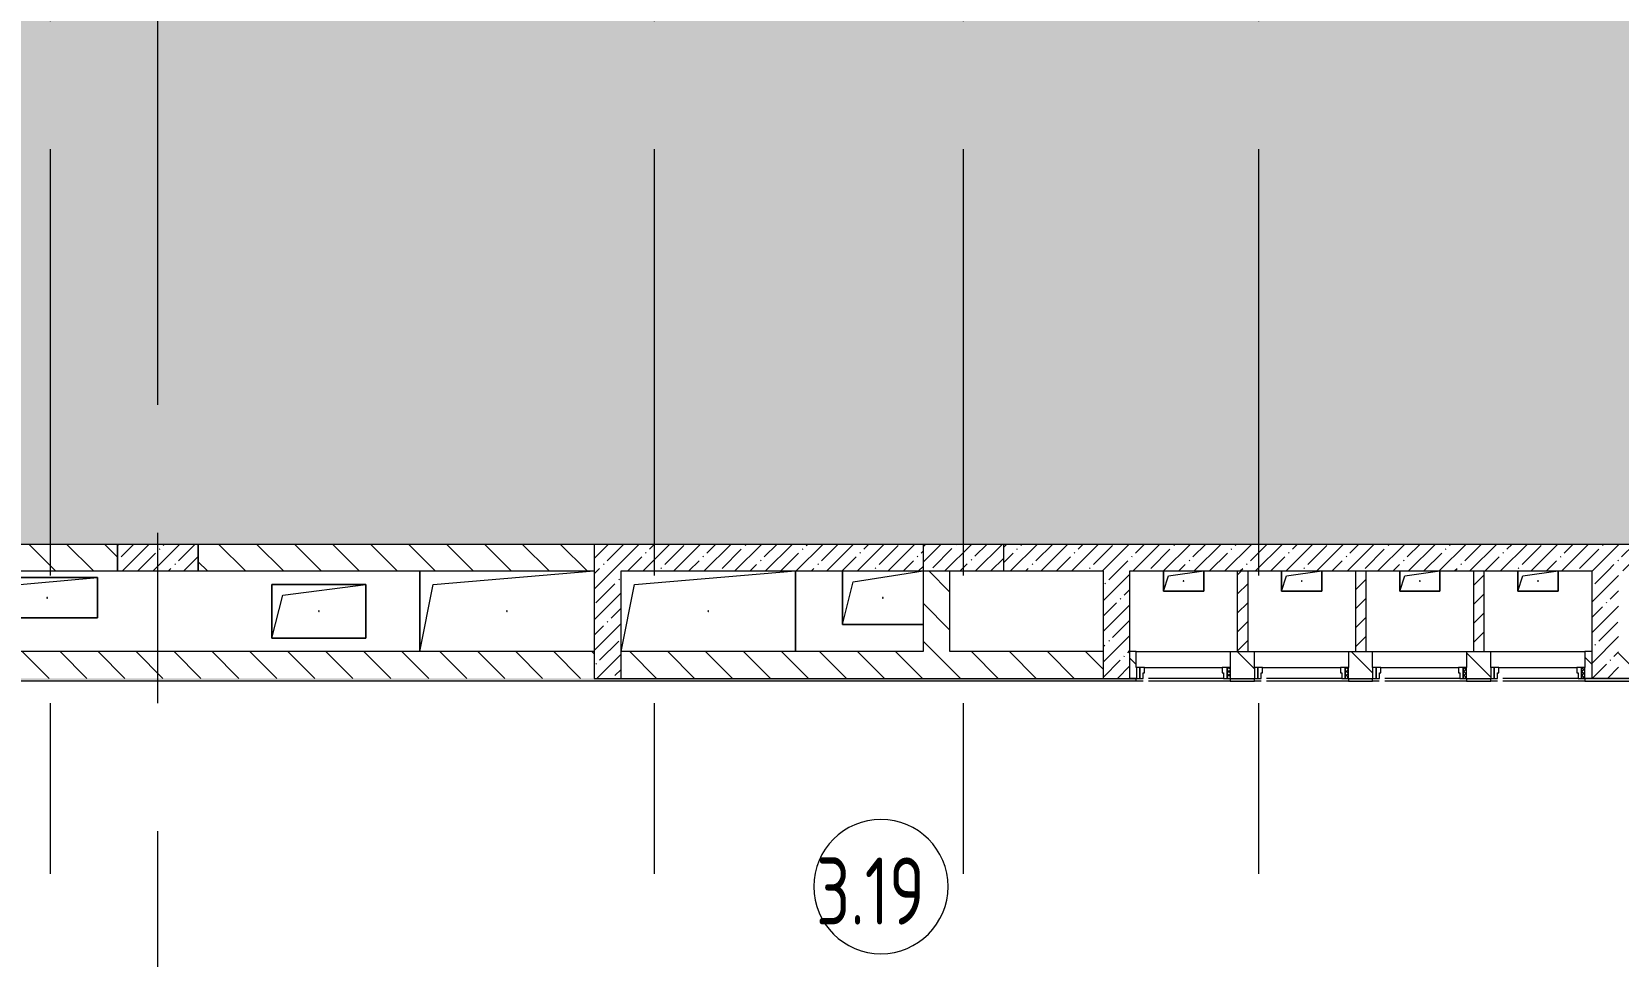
# Model space of a CAD drawing. Header units: millimetres. Extents: x -625 to 415037, y -3642 to 102118.
# Drawn here: x 336747 to 348565, y 8830 to 15716 of the extents above; entities that cross this region are included whole.
import ezdxf

# ---------------------------------------------------------------- set-up
doc = ezdxf.new("R2010")
doc.units = ezdxf.units.MM
doc.linetypes.add('Осевая', pattern=[6350, 1270, -952.5, 3175, -952.5])
for name, color, linetype, lineweight in [('A-AREA-IDEN', 7, 'Continuous', 9), ('A-DETL-2', 7, 'Continuous', 5), ('A-DOOR-FRAM-2', 7, 'Continuous', 5), ('A-GENM', 7, 'Continuous', 9), ('A-WALL', 7, 'Continuous', 5), ('I-WALL', 7, 'Continuous', 5), ('S-COLS', 7, 'Continuous', 9), ('S-COLS-1', 7, 'Continuous', 5), ('Оси-2', 7, 'Осевая', 9)]:
    doc.layers.add(name, color=color, linetype=linetype, lineweight=lineweight)
for name, color, linetype, lineweight, true_color in [('A-DETL-GENF-3', 7, 'Continuous', 9, 0xc0c0c0), ('A-DOOR-1', 7, 'Continuous', 5, 0xc0c0c0), ('A-DOOR-FRAM-1', 7, 'Continuous', 5, 0xc0c0c0), ('A-WALL-1', 9, 'Continuous', 5, 0x808080), ('A-WALL-FNSH-1', 9, 'Continuous', 5, 0x808080)]:
    doc.layers.add(name, color=color, linetype=linetype, lineweight=lineweight, true_color=true_color)
doc.layers.get('A-DOOR-1').off()
doc.styles.add('СПДС', font='ГОСТ тип А.ttf', dxfattribs={"width": 0.9})
pattern_1 = [(135, (289227.4, 1e-08), (-141.42136, -141.42136), [])]
pattern_2 = [(45, (289227.4, 1e-08), (-114.04925, 114.04925), []), (45, (289341.45, 1e-08), (-114.04925, 114.04925), [201.612, -40.322, 6.706, -33.617])]
pattern_3 = [(45, (289227.4, 1e-08), (-70.71068, 70.71068), [])]
pattern_4 = [(45, (-171.384, 164.685), (-14.1421, 14.1421), []), (135, (-171.384, 164.685), (-14.1421, -14.1421), [])]

# ---------------------------------------------------------------- blocks, each defined once
blk = doc.blocks.new('BSC_Колонна _Прямоугольная - 600х600-23205375-Объем проектирования 3 этажа')
at = {"layer": 'S-COLS-1'}
h = blk.add_hatch(dxfattribs=at)
h.set_pattern_fill('FP_54', color=256, style=0, pattern_type=2)
h.set_pattern_definition([(45, (-54460, -12000), (-114.04925, 114.04925), []), (45, (-54345.95, -12000), (-114.04925, 114.04925), [201.613, -40.323, 6.706, -33.617])])
h.paths.add_polyline_path([(300, -300), (300, -100), (-300, -100), (-300, -300)])
for p, q in [((-300, -100), (-300, -300)), ((300, -300), (300, -100)), ((-300, -300), (300, -300))]:
    blk.add_line(p, q, dxfattribs=at)
blk = doc.blocks.new('110_Дверь_СКБ_1Ст - д-18 700x2100h_Технический шкаф ЭОМ и СС-V592-Объем проектирования 3 этажа')
at = {"layer": 'A-DOOR-FRAM-2'}
h = blk.add_hatch(dxfattribs=at)
h.set_pattern_fill('FP_122', color=256, style=0, pattern_type=2)
h.set_pattern_definition(pattern_4)
h.paths.add_polyline_path([(-337.5, 100), (-337.5, 20), (-312.5, 20), (-312.5, 100)])
at = {"layer": 'A-DOOR-FRAM-1'}
for p, q in [((-312.5, 100), (-337.5, 100)), ((-337.5, 100), (-337.5, 20)), ((-337.5, 20), (-312.5, 20)), ((-287.5, 100), (-312.5, 100)), ((-312.5, 100), (-312.5, 20)), ((-312.5, 20), (-312.5, 100)), ((-312.5, 20), (-277.5, 20)), ((-287.5, 60), (-287.5, 100)), ((-287.5, 100), (272.5, 100)), ((-277.5, 60), (-287.5, 60)), ((-277.5, 20), (-277.5, 60)), ((302.5, 20), (-277.5, 20)), ((312.5, 60), (302.5, 60)), ((302.5, 60), (302.5, 20)), ((302.5, 20), (337.5, 20)), ((312.5, 100), (312.5, 60)), ((337.5, 100), (312.5, 100)), ((337.5, 20), (337.5, 100)), ((362.5, 100), (337.5, 100)), ((337.5, 100), (337.5, 20)), ((337.5, 20), (362.5, 20)), ((362.5, 20), (362.5, 100))]:
    blk.add_line(p, q, dxfattribs=at)
blk = doc.blocks.new('110_Дверь_СКБ_1Ст - д-18 700x2100h_Технический шкаф ЭОМ и СС-V593-Объем проектирования 3 этажа')
at = {"layer": 'A-DOOR-FRAM-2'}
h = blk.add_hatch(dxfattribs=at)
h.set_pattern_fill('FP_122', color=256, style=0, pattern_type=2)
h.set_pattern_definition(pattern_4)
h.paths.add_polyline_path([(-337.5, 100), (-337.5, 20), (-312.5, 20), (-312.5, 100)])
at = {"layer": 'A-DOOR-FRAM-1'}
for p, q in [((-312.5, 100), (-337.5, 100)), ((-337.5, 100), (-337.5, 20)), ((-337.5, 20), (-312.5, 20)), ((-287.5, 100), (-312.5, 100)), ((-312.5, 100), (-312.5, 20)), ((-312.5, 20), (-312.5, 100)), ((-312.5, 20), (-277.5, 20)), ((-287.5, 60), (-287.5, 100)), ((-287.5, 100), (272.5, 100)), ((-277.5, 60), (-287.5, 60)), ((-277.5, 20), (-277.5, 60)), ((302.5, 20), (-277.5, 20)), ((312.5, 60), (302.5, 60)), ((302.5, 60), (302.5, 20)), ((302.5, 20), (337.5, 20)), ((312.5, 100), (312.5, 60)), ((337.5, 100), (312.5, 100)), ((337.5, 20), (337.5, 100)), ((362.5, 100), (337.5, 100)), ((337.5, 100), (337.5, 20)), ((337.5, 20), (362.5, 20)), ((362.5, 20), (362.5, 100))]:
    blk.add_line(p, q, dxfattribs=at)
blk = doc.blocks.new('GM_Отверстие прямоугольное _в плите_ - Отверстие-21620300-Объем проектирования 3 этажа')
at = {"layer": 'A-GENM'}
for p, q in [((-150, -75), (-150, 75)), ((-150, 75), (-150, -75)), ((-150, -75), (-112.5, 37.5)), ((-112.5, 37.5), (150, 75)), ((150, 75), (150, -75)), ((150, -75), (150, 75)), ((150, -75), (-150, -75)), ((-150, -75), (150, -75))]:
    blk.add_line(p, q, dxfattribs=at)
for start, end in [(360, 180), (180, 360)]:
    blk.add_arc((0, 0), 2.5, start, end, dxfattribs=at)
blk = doc.blocks.new('GM_Отверстие прямоугольное _в плите_ - Отверстие-21606279-Объем проектирования 3 этажа')
at = {"layer": 'A-GENM'}
for p, q in [((-375, -150), (-375, 150)), ((-375, 150), (375, 150)), ((375, 150), (-375, 150)), ((-375, 150), (-375, -150)), ((-315, 90), (375, 150)), ((375, 150), (375, -150)), ((375, -150), (375, 150)), ((-375, -150), (-315, 90)), ((375, -150), (-375, -150)), ((-375, -150), (375, -150))]:
    blk.add_line(p, q, dxfattribs=at)
for start, end in [(360, 180), (180, 360)]:
    blk.add_arc((0, 0), 2.5, start, end, dxfattribs=at)
blk = doc.blocks.new('GM_Отверстие прямоугольное _в плите_ - Отверстие-21955552-Объем проектирования 3 этажа')
at = {"layer": 'A-GENM'}
for p, q in [((-350, -200), (-350, 200)), ((-350, 200), (350, 200)), ((350, 200), (-350, 200)), ((-350, 200), (-350, -200)), ((-350, -200), (-270, 120)), ((-270, 120), (350, 200)), ((350, 200), (350, -200)), ((350, -200), (350, 200)), ((350, -200), (-350, -200)), ((-350, -200), (350, -200))]:
    blk.add_line(p, q, dxfattribs=at)
for start, end in [(360, 180), (180, 360)]:
    blk.add_arc((0, 0), 2.5, start, end, dxfattribs=at)
blk = doc.blocks.new('GM_Отверстие прямоугольное _в плите_ - Отверстие-21989797-Объем проектирования 3 этажа')
at = {"layer": 'A-GENM'}
for p, q in [((-650, -300), (-650, 300)), ((-650, 300), (-650, -300)), ((-550, 200), (650, 300)), ((-650, -300), (-550, 200))]:
    blk.add_line(p, q, dxfattribs=at)
for start, end in [(360, 180), (180, 360)]:
    blk.add_arc((0, 0), 2.5, start, end, dxfattribs=at)
blk = doc.blocks.new('GM_Отверстие прямоугольное _в плите_ - Отверстие-21989889-Объем проектирования 3 этажа')
at = {"layer": 'A-GENM'}
for p, q in [((-550, 200), (650, 300)), ((650, 300), (650, -300)), ((650, -300), (650, 300)), ((-650, -300), (-550, 200))]:
    blk.add_line(p, q, dxfattribs=at)
for start, end in [(360, 180), (180, 360)]:
    blk.add_arc((0, 0), 2.5, start, end, dxfattribs=at)
blk = doc.blocks.new('GM_Отверстие прямоугольное _в плите_ - Отверстие-V611-Объем проектирования 3 этажа')
at = {"layer": 'A-GENM'}
for p, q in [((-300, -200), (-300, 200)), ((-300, 200), (-300, -200)), ((-300, -200), (-220, 120)), ((-220, 120), (300, 200)), ((300, -200), (-300, -200)), ((-300, -200), (300, -200))]:
    blk.add_line(p, q, dxfattribs=at)
for start, end in [(360, 180), (180, 360)]:
    blk.add_arc((0, 0), 2.5, start, end, dxfattribs=at)
blk = doc.blocks.new('Марка_Помещения - Номер-25198446-Объем проектирования 3 этажа')
at = {"layer": 'A-AREA-IDEN'}
for start, end in [(360, 180), (180, 360)]:
    blk.add_arc((0, 0), 2.5, start, end, dxfattribs=at)

msp = doc.modelspace()

# ---------------------------------------------------------------- hatches: boundary and pattern name
at = {"layer": 'A-DETL-GENF-3'}
msp.add_hatch(color=256, dxfattribs=at).paths.add_polyline_path([(343247, 11900), (355387, 11900), (355387, 12300), (355747, 12300), (355747, 27340), (331147, 27340), (331147, 23880), (323147, 23880), (323147, 27400), (289007, 27400), (289007, 15407), (331607, 15407), (331607, 12300), (332007, 12300), (332007, 11900), (341137, 11900)])
at = {"layer": 'I-WALL'}
h = msp.add_hatch(dxfattribs=at)
h.set_pattern_fill('FP_23', color=256, style=0, pattern_type=2)
h.set_pattern_definition(pattern_1)
h.paths.add_polyline_path([(340937, 11700), (340937, 11900), (337987, 11900), (337987, 11700), (339637, 11700)])
h.paths.add_polyline_path([(336767, 11700), (337387, 11700), (337387, 11900), (332007, 11900), (332007, 11700), (332369, 11700)])
h = msp.add_hatch(dxfattribs=at)
h.set_pattern_fill('FP_1', color=256, style=0, pattern_type=2)
h.set_pattern_definition(pattern_2)
h.paths.add_polyline_path([(341137, 11700), (343387, 11700), (343387, 11900), (340937, 11900), (340937, 11700), (341071, 11700)])
h = msp.add_hatch(dxfattribs=at)
h.set_pattern_fill('FP_1', color=256, style=0, pattern_type=2)
h.set_pattern_definition(pattern_2)
h.paths.add_polyline_path([(355387, 11700), (355387, 11900), (349987, 11900), (349987, 11700), (355212, 11700)])
h.paths.add_polyline_path([(344927, 11700), (349387, 11700), (349387, 11900), (343987, 11900), (343987, 11700), (344727, 11700)])
h = msp.add_hatch(dxfattribs=at)
h.set_pattern_fill('FP_1', color=256, style=0, pattern_type=2)
h.set_pattern_definition(pattern_2)
h.paths.add_polyline_path([(341137, 10900), (341137, 11700), (340937, 11700), (340937, 10900), (341071, 10900)])
h = msp.add_hatch(dxfattribs=at)
h.set_pattern_fill('FP_23', color=256, style=0, pattern_type=2)
h.set_pattern_definition(pattern_1)
h.paths.add_polyline_path([(343387, 11100), (343587, 11100), (343587, 11700), (343387, 11700), (343387, 11135)])
h = msp.add_hatch(dxfattribs=at)
h.set_pattern_fill('FP_1', color=256, style=0, pattern_type=2)
h.set_pattern_definition(pattern_2)
h.paths.add_polyline_path([(344927, 10900), (344927, 11700), (344727, 11700), (344727, 10900)])
h = msp.add_hatch(dxfattribs=at)
h.set_pattern_fill('FP_22', color=256, style=0, pattern_type=2)
h.set_pattern_definition(pattern_3)
h.paths.add_polyline_path([(345727, 11100), (345807, 11100), (345807, 11700), (345727, 11700), (345727, 11105)])
h = msp.add_hatch(dxfattribs=at)
h.set_pattern_fill('FP_22', color=256, style=0, pattern_type=2)
h.set_pattern_definition(pattern_3)
h.paths.add_polyline_path([(346607, 11100), (346687, 11100), (346687, 11700), (346607, 11700), (346607, 11110)])
h = msp.add_hatch(dxfattribs=at)
h.set_pattern_fill('FP_22', color=256, style=0, pattern_type=2)
h.set_pattern_definition(pattern_3)
h.paths.add_polyline_path([(347567, 11100), (347567, 11700), (347487, 11700), (347487, 11100)])
h = msp.add_hatch(dxfattribs=at)
h.set_pattern_fill('FP_1', color=256, style=0, pattern_type=2)
h.set_pattern_definition(pattern_2)
h.paths.add_polyline_path([(348567, 10900), (348567, 11700), (348367, 11700), (348367, 10900)])
h = msp.add_hatch(dxfattribs=at)
h.set_pattern_fill('FP_23', color=256, style=0, pattern_type=2)
h.set_pattern_definition(pattern_1)
h.paths.add_polyline_path([(333987, 10900), (340937, 10900), (340937, 11100), (333987, 11100)])
h.paths.add_polyline_path([(349787, 10900), (350387, 10900), (350387, 11100), (348567, 11100), (348567, 10900), (349773, 10900)])
h.paths.add_polyline_path([(345675, 10900), (345855, 10900), (345855, 11100), (345675, 11100), (345675, 10943)])
h.paths.add_polyline_path([(344334, 10900), (344727, 10900), (344727, 11100), (341137, 11100), (341137, 10900), (343987, 10900)])
h.paths.add_polyline_path([(344927, 10900), (344975, 10900), (344975, 11100), (344927, 11100)])
h.paths.add_polyline_path([(346735, 10900), (346735, 11100), (346555, 11100), (346555, 10900)])
h.paths.add_polyline_path([(348367, 10900), (348367, 11100), (348315, 11100), (348315, 10900)])
h.paths.add_polyline_path([(347567, 10900), (347615, 10900), (347615, 11100), (347435, 11100), (347435, 10900), (347487, 10900)])
h = msp.add_hatch(dxfattribs=at)
h.set_pattern_fill('FP_191', color=256, style=0, pattern_type=2)
h.set_pattern_definition([(0, (289227.4, 1e-08), (243.84, 60.96), [20.117, -162.763, 20.117, -162.763, -975.36]), (0, (289227.4, 1e-08), (243.84, 60.96), [-365.76, 20.117, -345.643, 20.117, -162.763, -426.72]), (0, (289227.4, 1e-08), (243.84, 60.96), [-914.4, 20.117, -101.803, 20.117, -284.683]), (120, (289318.84, 30.48), (-174.71291, 180.691634), [20.117, -162.763, 20.117, -162.763, -975.36]), (120, (289318.84, 30.48), (-174.71291, 180.691634), [-365.76, 20.117, -345.643, 20.117, -162.763, -426.72]), (120, (289318.84, 30.48), (-174.71291, 180.691634), [-914.4, 20.117, -101.803, 20.117, -284.683]), (240, (289349.32, 152.4), (-69.12709, -241.651634), [20.117, -162.763, 20.117, -162.763, -975.36]), (240, (289349.32, 152.4), (-69.12709, -241.651634), [-365.76, 20.117, -345.643, 20.117, -162.763, -426.72]), (240, (289349.32, 152.4), (-69.12709, -241.651634), [-914.4, 20.117, -101.803, 20.117, -284.683])])
h.paths.add_polyline_path([(349787, 10880), (350587, 10880), (350587, 10900), (348315, 10900), (348315, 10880), (349773, 10880)])
h.paths.add_polyline_path([(347598, 10880), (347615, 10880), (347615, 10900), (347435, 10900), (347435, 10880), (347567, 10880)])
h.paths.add_polyline_path([(331607, 10880), (344975, 10880), (344975, 10900), (331607, 10900)])
h.paths.add_polyline_path([(345675, 10880), (345855, 10880), (345855, 10900), (345675, 10900)])
h.paths.add_polyline_path([(346735, 10880), (346735, 10900), (346555, 10900), (346555, 10880), (346687, 10880)])
at = {"layer": 'S-COLS-1'}
h = msp.add_hatch(dxfattribs=at)
h.set_pattern_fill('FP_1', color=256, style=0, pattern_type=2)
h.set_pattern_definition(pattern_2)
h.paths.add_polyline_path([(337987, 11700), (337987, 11900), (337387, 11900), (337387, 11700), (337396, 11700)])

# ---------------------------------------------------------------- linework, layer by layer
at = {"layer": 'A-DETL-2'}
msp.add_line((332007, 11900), (355387, 11900), dxfattribs=at)
at = {"layer": 'A-WALL'}
for p, q in [((337387, 11700), (337387, 11900)), ((337987, 11900), (337987, 11700)), ((340937, 11900), (340937, 11700)), ((345675, 11100), (345855, 11100)), ((346555, 11100), (346735, 11100)), ((347435, 11100), (347615, 11100)), ((340937, 10900), (344975, 10900)), ((344975, 10900), (344927, 10900)), ((345675, 10900), (345855, 10900)), ((346555, 10900), (346735, 10900)), ((347435, 10900), (347615, 10900)), ((348367, 10900), (348315, 10900)), ((350587, 10900), (348367, 10900))]:
    msp.add_line(p, q, dxfattribs=at)
at = {"layer": 'A-WALL-1'}
for p, q in [((332007, 11700), (337387, 11700)), ((337987, 11700), (340937, 11700)), ((340937, 11700), (340937, 10900)), ((341137, 10900), (341137, 11700)), ((341137, 11700), (343387, 11700)), ((343387, 11700), (343387, 11100)), ((343587, 11100), (343587, 11700)), ((343987, 11700), (344727, 11700)), ((344727, 11700), (344727, 10900)), ((344927, 10900), (344927, 11700)), ((344927, 11700), (348367, 11700)), ((345727, 11700), (345727, 11100)), ((345807, 11100), (345807, 11700)), ((346607, 11700), (346607, 11100)), ((346687, 11100), (346687, 11700)), ((347487, 11700), (347487, 11100)), ((347567, 11100), (347567, 11700)), ((348367, 11700), (348367, 10900)), ((340937, 11100), (333987, 11100)), ((343387, 11100), (341137, 11100)), ((344727, 11100), (343587, 11100)), ((344975, 11100), (344927, 11100)), ((344975, 10980), (344975, 11100)), ((345675, 11100), (345675, 10980)), ((345855, 10980), (345855, 11100)), ((346555, 11100), (346555, 10980)), ((346735, 10980), (346735, 11100)), ((347435, 11100), (347435, 10980)), ((347615, 10980), (347615, 11100)), ((348367, 11100), (348315, 11100)), ((348315, 11100), (348315, 10980)), ((344975, 10880), (344975, 10900)), ((345675, 10900), (345675, 10880)), ((345855, 10880), (345855, 10900)), ((346555, 10900), (346555, 10880)), ((346735, 10880), (346735, 10900)), ((347435, 10900), (347435, 10880)), ((347615, 10880), (347615, 10900)), ((348315, 10900), (348315, 10880))]:
    msp.add_line(p, q, dxfattribs=at)
at = {"layer": 'A-WALL-FNSH-1'}
for p, q in [((344975, 10879), (331627, 10879)), ((344975, 10879), (344975, 10880)), ((345675, 10880), (345675, 10879)), ((345675, 10879), (345855, 10879)), ((345855, 10879), (345855, 10880)), ((346555, 10880), (346555, 10879)), ((346555, 10879), (346735, 10879)), ((346735, 10879), (346735, 10880)), ((347435, 10880), (347435, 10879)), ((347435, 10879), (347615, 10879)), ((347615, 10879), (347615, 10880)), ((348315, 10880), (348315, 10879)), ((348315, 10879), (350608, 10879))]:
    msp.add_line(p, q, dxfattribs=at)
at = {"layer": 'I-WALL'}
for p, q in [((344975, 11100), (345675, 11100)), ((345855, 11100), (346555, 11100)), ((346735, 11100), (347435, 11100)), ((347615, 11100), (348315, 11100)), ((345025, 10879), (344975, 10879)), ((345675, 10879), (345065, 10879)), ((345905, 10879), (345855, 10879)), ((346555, 10879), (345945, 10879)), ((346785, 10879), (346735, 10879)), ((347435, 10879), (346825, 10879)), ((347665, 10879), (347615, 10879)), ((348315, 10879), (347705, 10879))]:
    msp.add_line(p, q, dxfattribs=at)
at = {"layer": 'S-COLS'}
for p, q in [((337387, 11900), (337387, 11700)), ((337987, 11700), (337987, 11900))]:
    msp.add_line(p, q, dxfattribs=at)
at = {"layer": 'S-COLS-1'}
msp.add_line((337387, 11700), (337987, 11700), dxfattribs=at)
at = {"layer": 'Оси-2'}
for p, q in [((336887, 3094), (336887, 22398)), ((337687, 4364), (337687, 22398)), ((341387, 3094), (341387, 22398)), ((343687, 3094), (343687, 22398)), ((345887, 3094), (345887, 22398))]:
    msp.add_line(p, q, dxfattribs=at)

# ---------------------------------------------------------------- block references
at = {"layer": 'A-AREA-IDEN', "xscale": 199.9999999999999, "yscale": 199.9999999999999, "zscale": 199.9999999999999}
msp.add_blockref('Марка_Помещения - Номер-25198446-Объем проектирования 3 этажа', (343073, 9349), dxfattribs=at)
at = {"layer": 'A-DOOR-1', "rotation": 180}
for name, p in [('110_Дверь_СКБ_1Ст - д-18 700x2100h_Технический шкаф ЭОМ и СС-V592-Объем проектирования 3 этажа', (345338, 11000)), ('110_Дверь_СКБ_1Ст - д-18 700x2100h_Технический шкаф ЭОМ и СС-V593-Объем проектирования 3 этажа', (346218, 11000)), ('110_Дверь_СКБ_1Ст - д-18 700x2100h_Технический шкаф ЭОМ и СС-V593-Объем проектирования 3 этажа', (347098, 11000)), ('110_Дверь_СКБ_1Ст - д-18 700x2100h_Технический шкаф ЭОМ и СС-V592-Объем проектирования 3 этажа', (347978, 11000))]:
    msp.add_blockref(name, p, dxfattribs=at)
at = {"layer": 'A-GENM'}
for name, p in [('GM_Отверстие прямоугольное _в плите_ - Отверстие-21989797-Объем проектирования 3 этажа', (340287, 11400)), ('GM_Отверстие прямоугольное _в плите_ - Отверстие-21989889-Объем проектирования 3 этажа', (341787, 11400)), ('GM_Отверстие прямоугольное _в плите_ - Отверстие-V611-Объем проектирования 3 этажа', (343087, 11500)), ('GM_Отверстие прямоугольное _в плите_ - Отверстие-21620300-Объем проектирования 3 этажа', (345327, 11625)), ('GM_Отверстие прямоугольное _в плите_ - Отверстие-21620300-Объем проектирования 3 этажа', (346207, 11625)), ('GM_Отверстие прямоугольное _в плите_ - Отверстие-21620300-Объем проектирования 3 этажа', (347087, 11625)), ('GM_Отверстие прямоугольное _в плите_ - Отверстие-21620300-Объем проектирования 3 этажа', (347967, 11625)), ('GM_Отверстие прямоугольное _в плите_ - Отверстие-21606279-Объем проектирования 3 этажа', (336862, 11500)), ('GM_Отверстие прямоугольное _в плите_ - Отверстие-21955552-Объем проектирования 3 этажа', (338887, 11400))]:
    msp.add_blockref(name, p, dxfattribs=at)
at = {"layer": 'S-COLS'}
msp.add_blockref('BSC_Колонна _Прямоугольная - 600х600-23205375-Объем проектирования 3 этажа', (343687, 12000), dxfattribs=at)

# ---------------------------------------------------------------- texts
at = {"layer": 'A-AREA-IDEN', "insert": (342590, 9566), "char_height": 500, "width": 1212.15, "attachment_point": 1, "style": 'СПДС'}
msp.add_mtext('3.19', dxfattribs=at)

doc.saveas('drawing.dxf')
